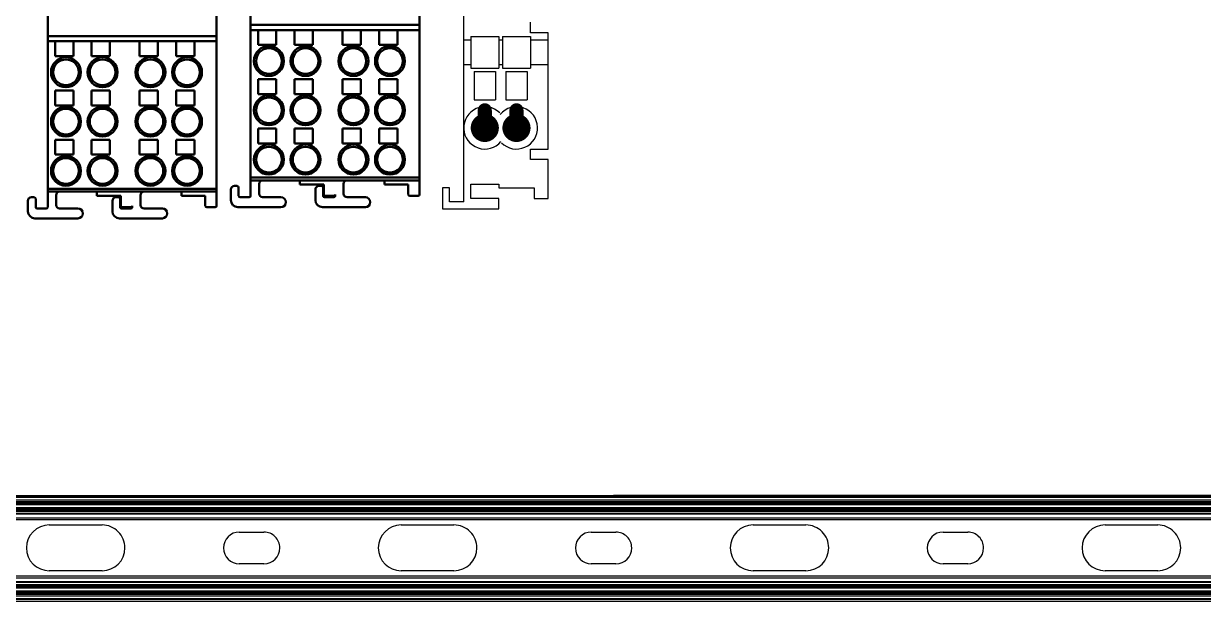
# Model space of a CAD drawing. Header units: inches. Extents: x 17 to 3130, y 15 to 659.
# Drawn here: x 1964.8 to 2132.5, y 126.6 to 208.6 of the extents above; entities that cross this region are included whole.
import ezdxf

# ---------------------------------------------------------------- set-up
doc = ezdxf.new("R2010")
doc.units = ezdxf.units.IN
doc.header["$MEASUREMENT"] = 0
doc.linetypes.add('EPLANLINE7', pattern=[0])
for name, color, linetype in [('MAIN-1', 7, 'Continuous'), ('MAIN-2', 7, 'Continuous'), ('ZUSATZTEXTE', 7, 'Continuous')]:
    doc.layers.add(name, color=color, linetype=linetype)
doc.layers.add('Sichtbar (ISO)', color=7, linetype='Continuous', lineweight=50)

msp = doc.modelspace()

# ---------------------------------------------------------------- linework, layer by layer
msp.add_line((1642.46998, 141.47272), (2272.46993, 141.73007))
at = {"layer": 'MAIN-1'}
for p, q in [((2272.47184, 140.25919), (1642.46998, 140.25919)), ((1968.50126, 137.40919), (1976.00126, 137.40919)), ((1995.50126, 136.40919), (1999.00126, 136.40919)), ((2018.50126, 137.40919), (2026.00126, 137.40919)), ((2045.50126, 136.40919), (2049.00126, 136.40919)), ((2068.50126, 137.40919), (2076.00126, 137.40919)), ((2095.50126, 136.40919), (2099.00126, 136.40919)), ((2118.50126, 137.40919), (2126.00126, 137.40919)), ((1976.00126, 130.90919), (1968.50126, 130.90919)), ((1999.00126, 131.90919), (1995.50126, 131.90919)), ((2026.00126, 130.90919), (2018.50126, 130.90919)), ((2049.00126, 131.90919), (2045.50126, 131.90919)), ((2076.00126, 130.90919), (2068.50126, 130.90919)), ((2099.00126, 131.90919), (2095.50126, 131.90919)), ((2126.00126, 130.90919), (2118.50126, 130.90919)), ((1642.46998, 128.05919), (2272.48765, 128.05919)), ((2272.4896, 126.55919), (1642.46998, 126.55919))]:
    msp.add_line(p, q, dxfattribs=at)
for centre, radius, start, end in [((1968.50126, 134.15919), 3.25, 90.0000198, 180.0000187), ((1976.00126, 134.15919), 3.25, 359.9999813, 90.0000198), ((1995.50126, 134.15919), 2.25, 90.0000198, 180.0000187), ((1999.00126, 134.15919), 2.25, 359.9999813, 90.0000198), ((2018.50126, 134.15919), 3.25, 90.0000198, 180.0000187), ((2026.00126, 134.15919), 3.25, 359.9999813, 90.0000198), ((2045.50126, 134.15919), 2.25, 90.0000198, 180.0000187), ((2049.00126, 134.15919), 2.25, 359.9999813, 90.0000198), ((2068.50126, 134.15919), 3.25, 90.0000198, 180.0000187), ((2076.00126, 134.15919), 3.25, 359.9999813, 90.0000198), ((2095.50126, 134.15919), 2.25, 90.0000198, 180.0000187), ((2099.00126, 134.15919), 2.25, 359.9999813, 90.0000198), ((2118.50126, 134.15919), 3.25, 90.0000198, 180.0000187), ((2126.00126, 134.15919), 3.25, 359.9999813, 90.0000198), ((1968.50126, 134.15919), 3.25, 180.0000187, 270), ((1976.00126, 134.15919), 3.25, 270, 359.9999813), ((1995.50126, 134.15919), 2.25, 180.0000187, 270), ((1999.00126, 134.15919), 2.25, 270, 359.9999813), ((2018.50126, 134.15919), 3.25, 180.0000187, 270), ((2026.00126, 134.15919), 3.25, 270, 359.9999813), ((2045.50126, 134.15919), 2.25, 180.0000187, 270), ((2049.00126, 134.15919), 2.25, 270, 359.9999813), ((2068.50126, 134.15919), 3.25, 180.0000187, 270), ((2076.00126, 134.15919), 3.25, 270, 359.9999813), ((2095.50126, 134.15919), 2.25, 180.0000187, 270), ((2099.00126, 134.15919), 2.25, 270, 359.9999813), ((2118.50126, 134.15919), 3.25, 180.0000187, 270), ((2126.00126, 134.15919), 3.25, 270, 359.9999813)]:
    msp.add_arc(centre, radius, start, end, dxfattribs=at)
at = {"layer": 'MAIN-2'}
for p, q in [((1642.46998, 141.50919), (2272.47022, 141.50919)), ((1642.46998, 141.47272), (2272.47027, 141.47272)), ((2272.47045, 141.33242), (1642.46998, 141.33242)), ((2272.47093, 140.95919), (1642.46998, 140.95919)), ((1642.46998, 140.75919), (2272.47119, 140.75919)), ((2272.4713, 140.67272), (1642.46998, 140.67272)), ((1642.46998, 140.53242), (2272.47148, 140.53242)), ((1642.46998, 140.44286), (2272.4716, 140.44286)), ((2272.47175, 140.32553), (1642.46998, 140.32553)), ((2272.47185, 140.25165), (1642.46998, 140.25165)), ((1642.46998, 139.8981), (2272.47231, 139.8981)), ((1642.46998, 139.68597), (2272.47258, 139.68597)), ((2272.47258, 139.68597), (1642.46998, 139.68597)), ((2272.47268, 139.61275), (1642.46998, 139.61275)), ((1642.46998, 139.45919), (2272.47288, 139.45919)), ((1642.46998, 139.39286), (2272.47296, 139.39286)), ((2272.47343, 139.03081), (1642.46998, 139.03081)), ((2272.4735, 138.97643), (1642.46998, 138.97643)), ((2272.47352, 138.95919), (1642.46998, 138.95919)), ((1642.46998, 138.44567), (2272.47419, 138.44567)), ((1642.46998, 138.17313), (2272.47454, 138.17313)), ((2272.48495, 130.14526), (1642.46998, 130.14526)), ((2272.4853, 129.87272), (1642.46998, 129.87272)), ((2272.48597, 129.35919), (1642.46998, 129.35919)), ((1642.46998, 129.34196), (2272.48599, 129.34196)), ((1642.46998, 129.28757), (2272.48606, 129.28757)), ((2272.48653, 128.92553), (1642.46998, 128.92553)), ((2272.48662, 128.85919), (1642.46998, 128.85919)), ((2272.48682, 128.70564), (1642.46998, 128.70564)), ((2272.48691, 128.63242), (1642.46998, 128.63242)), ((1642.46998, 128.63242), (2272.48691, 128.63242)), ((2272.48719, 128.42028), (1642.46998, 128.42028)), ((1642.46998, 128.06673), (2272.48764, 128.06673)), ((1642.46998, 127.99286), (2272.48774, 127.99286)), ((2272.48789, 127.87553), (1642.46998, 127.87553)), ((2272.48801, 127.78597), (1642.46998, 127.78597)), ((1642.46998, 127.64567), (2272.48819, 127.64567)), ((2272.4883, 127.55919), (1642.46998, 127.55919)), ((1642.46998, 127.35919), (2272.48856, 127.35919)), ((1642.46998, 126.98597), (2272.48905, 126.98597)), ((2272.48923, 126.84567), (1642.46998, 126.84567)), ((2272.48927, 126.80919), (1642.46998, 126.80919))]:
    msp.add_line(p, q, dxfattribs=at)
at = {"layer": 'Sichtbar (ISO)'}
for p, q in [((1997.1066, 225.2047), (1997.1066, 208.43264)), ((1968.26959, 223.6047), (1968.26959, 206.83264)), ((2021.1066, 208.43264), (2021.1066, 216.8047)), ((1992.26959, 206.83264), (1992.26959, 215.2047)), ((1997.1066, 208.43264), (1997.1066, 207.7047)), ((1997.1066, 208.43264), (2021.1066, 208.43264)), ((2021.1066, 207.7047), (2021.1066, 208.43264)), ((1968.26959, 206.83264), (1968.26959, 206.1047)), ((1968.26959, 206.83264), (1992.26959, 206.83264)), ((1992.26959, 206.1047), (1992.26959, 206.83264)), ((1997.1066, 207.7047), (1997.1066, 186.7547)), ((1997.1066, 207.7047), (1998.1566, 207.7047)), ((1998.1566, 207.7047), (2000.7566, 207.7047)), ((1998.1566, 205.6047), (1998.1566, 207.7047)), ((2000.7566, 207.7047), (2000.7566, 205.6047)), ((2000.7566, 207.7047), (2003.3566, 207.7047)), ((2003.3566, 207.7047), (2005.9566, 207.7047)), ((2003.3566, 205.6047), (2003.3566, 207.7047)), ((2005.9566, 207.7047), (2005.9566, 205.6047)), ((2005.9566, 207.7047), (2010.1566, 207.7047)), ((2010.1566, 207.7047), (2012.7566, 207.7047)), ((2010.1566, 205.6047), (2010.1566, 207.7047)), ((2012.7566, 207.7047), (2012.7566, 205.6047)), ((2012.7566, 207.7047), (2015.3566, 207.7047)), ((2015.3566, 207.7047), (2017.9566, 207.7047)), ((2015.3566, 205.6047), (2015.3566, 207.7047)), ((2017.9566, 207.7047), (2017.9566, 205.6047)), ((2017.9566, 207.7047), (2021.1066, 207.7047)), ((2021.1066, 186.7547), (2021.1066, 207.7047)), ((1968.26959, 206.1047), (1968.26959, 185.1547)), ((1968.26959, 206.1047), (1969.31959, 206.1047)), ((1969.31959, 206.1047), (1971.91959, 206.1047)), ((1969.31959, 204.0047), (1969.31959, 206.1047)), ((1971.91959, 206.1047), (1971.91959, 204.0047)), ((1971.91959, 206.1047), (1974.51959, 206.1047)), ((1974.51959, 206.1047), (1977.11959, 206.1047)), ((1974.51959, 204.0047), (1974.51959, 206.1047)), ((1977.11959, 206.1047), (1977.11959, 204.0047)), ((1977.11959, 206.1047), (1981.31959, 206.1047)), ((1981.31959, 206.1047), (1983.91959, 206.1047)), ((1981.31959, 204.0047), (1981.31959, 206.1047)), ((1983.91959, 206.1047), (1983.91959, 204.0047)), ((1983.91959, 206.1047), (1986.51959, 206.1047)), ((1986.51959, 206.1047), (1989.11959, 206.1047)), ((1986.51959, 204.0047), (1986.51959, 206.1047)), ((1989.11959, 206.1047), (1989.11959, 204.0047)), ((1989.11959, 206.1047), (1992.26959, 206.1047)), ((1992.26959, 185.1547), (1992.26959, 206.1047)), ((2000.7566, 205.6047), (1998.1566, 205.6047)), ((2005.9566, 205.6047), (2003.3566, 205.6047)), ((2012.7566, 205.6047), (2010.1566, 205.6047)), ((2017.9566, 205.6047), (2015.3566, 205.6047)), ((1971.91959, 204.0047), (1969.31959, 204.0047)), ((1977.11959, 204.0047), (1974.51959, 204.0047)), ((1983.91959, 204.0047), (1981.31959, 204.0047)), ((1989.11959, 204.0047), (1986.51959, 204.0047)), ((1998.1566, 200.7047), (2000.7566, 200.7047)), ((1998.1566, 198.6047), (1998.1566, 200.7047)), ((2000.7566, 200.7047), (2000.7566, 198.6047)), ((2003.3566, 200.7047), (2005.9566, 200.7047)), ((2003.3566, 198.6047), (2003.3566, 200.7047)), ((2005.9566, 200.7047), (2005.9566, 198.6047)), ((2010.1566, 200.7047), (2012.7566, 200.7047)), ((2010.1566, 198.6047), (2010.1566, 200.7047)), ((2012.7566, 200.7047), (2012.7566, 198.6047)), ((2015.3566, 200.7047), (2017.9566, 200.7047)), ((2015.3566, 198.6047), (2015.3566, 200.7047)), ((2017.9566, 200.7047), (2017.9566, 198.6047)), ((1969.31959, 199.1047), (1971.91959, 199.1047)), ((1969.31959, 197.0047), (1969.31959, 199.1047)), ((1971.91959, 199.1047), (1971.91959, 197.0047)), ((1974.51959, 199.1047), (1977.11959, 199.1047)), ((1974.51959, 197.0047), (1974.51959, 199.1047)), ((1977.11959, 199.1047), (1977.11959, 197.0047)), ((1981.31959, 199.1047), (1983.91959, 199.1047)), ((1981.31959, 197.0047), (1981.31959, 199.1047)), ((1983.91959, 199.1047), (1983.91959, 197.0047)), ((1986.51959, 199.1047), (1989.11959, 199.1047)), ((1986.51959, 197.0047), (1986.51959, 199.1047)), ((1989.11959, 199.1047), (1989.11959, 197.0047)), ((2000.7566, 198.6047), (1998.1566, 198.6047)), ((2005.9566, 198.6047), (2003.3566, 198.6047)), ((2012.7566, 198.6047), (2010.1566, 198.6047)), ((2017.9566, 198.6047), (2015.3566, 198.6047)), ((1971.91959, 197.0047), (1969.31959, 197.0047)), ((1977.11959, 197.0047), (1974.51959, 197.0047)), ((1983.91959, 197.0047), (1981.31959, 197.0047)), ((1989.11959, 197.0047), (1986.51959, 197.0047)), ((1998.1566, 193.7047), (2000.7566, 193.7047)), ((1998.1566, 191.6047), (1998.1566, 193.7047)), ((2000.7566, 193.7047), (2000.7566, 191.6047)), ((2003.3566, 193.7047), (2005.9566, 193.7047)), ((2003.3566, 191.6047), (2003.3566, 193.7047)), ((2005.9566, 193.7047), (2005.9566, 191.6047)), ((2010.1566, 193.7047), (2012.7566, 193.7047)), ((2010.1566, 191.6047), (2010.1566, 193.7047)), ((2012.7566, 193.7047), (2012.7566, 191.6047)), ((2015.3566, 193.7047), (2017.9566, 193.7047)), ((2015.3566, 191.6047), (2015.3566, 193.7047)), ((2017.9566, 193.7047), (2017.9566, 191.6047)), ((1969.31959, 192.1047), (1971.91959, 192.1047)), ((1969.31959, 190.0047), (1969.31959, 192.1047)), ((1971.91959, 192.1047), (1971.91959, 190.0047)), ((1974.51959, 192.1047), (1977.11959, 192.1047)), ((1974.51959, 190.0047), (1974.51959, 192.1047)), ((1977.11959, 192.1047), (1977.11959, 190.0047)), ((1981.31959, 192.1047), (1983.91959, 192.1047)), ((1981.31959, 190.0047), (1981.31959, 192.1047)), ((1983.91959, 192.1047), (1983.91959, 190.0047)), ((1986.51959, 192.1047), (1989.11959, 192.1047)), ((1986.51959, 190.0047), (1986.51959, 192.1047)), ((1989.11959, 192.1047), (1989.11959, 190.0047)), ((2000.7566, 191.6047), (1998.1566, 191.6047)), ((2005.9566, 191.6047), (2003.3566, 191.6047)), ((2012.7566, 191.6047), (2010.1566, 191.6047)), ((2017.9566, 191.6047), (2015.3566, 191.6047)), ((1971.91959, 190.0047), (1969.31959, 190.0047)), ((1977.11959, 190.0047), (1974.51959, 190.0047)), ((1983.91959, 190.0047), (1981.31959, 190.0047)), ((1989.11959, 190.0047), (1986.51959, 190.0047)), ((1997.1066, 186.7547), (1997.1066, 186.3547)), ((1997.1066, 186.7547), (2021.1066, 186.7547)), ((1997.1066, 184.1547), (1997.1066, 186.3547)), ((1997.1066, 186.3547), (2021.1066, 186.3547)), ((2004.1066, 185.7547), (2004.1066, 186.3547)), ((2016.1066, 185.7547), (2016.1066, 186.3547)), ((2021.1066, 186.3547), (2021.1066, 186.7547)), ((2021.1066, 186.3547), (2021.1066, 184.3547)), ((1968.26959, 185.1547), (1968.26959, 184.7547)), ((1968.26959, 185.1547), (1992.26959, 185.1547)), ((1968.26959, 182.5547), (1968.26959, 184.7547)), ((1968.26959, 184.7547), (1992.26959, 184.7547)), ((1975.26959, 184.1547), (1975.26959, 184.7547)), ((1987.26959, 184.1547), (1987.26959, 184.7547)), ((1992.26959, 184.7547), (1992.26959, 185.1547)), ((1992.26959, 184.7547), (1992.26959, 182.7547)), ((1994.3066, 183.5547), (1994.3066, 185.0547)), ((1994.8066, 185.5547), (1995.2066, 185.5547)), ((1995.4066, 185.3547), (1995.4066, 184.1547)), ((1998.3066, 185.8547), (1998.3066, 184.4547)), ((2007.5066, 185.7547), (2004.1066, 185.7547)), ((2006.3066, 183.5547), (2006.3066, 185.0547)), ((2006.8066, 185.5547), (2007.2066, 185.5547)), ((2007.4066, 185.3547), (2007.4066, 184.1547)), ((2007.5066, 184.3547), (2007.5066, 185.7547)), ((2010.3066, 185.8547), (2010.3066, 184.4547)), ((2019.5066, 185.7547), (2016.1066, 185.7547)), ((2019.5066, 184.3547), (2019.5066, 185.7547)), ((1965.46959, 181.9547), (1965.46959, 183.4547)), ((1965.96959, 183.9547), (1966.36959, 183.9547)), ((1966.56959, 183.7547), (1966.56959, 182.5547)), ((1969.46959, 184.2547), (1969.46959, 182.8547)), ((1978.66959, 184.1547), (1975.26959, 184.1547)), ((1977.46959, 181.9547), (1977.46959, 183.4547)), ((1977.96959, 183.9547), (1978.36959, 183.9547)), ((1978.56959, 183.7547), (1978.56959, 182.5547)), ((1978.66959, 182.7547), (1978.66959, 184.1547)), ((1980.26959, 182.5547), (1980.26959, 182.7547)), ((1981.46959, 184.2547), (1981.46959, 182.8547)), ((1990.66959, 184.1547), (1987.26959, 184.1547)), ((1990.66959, 182.7547), (1990.66959, 184.1547)), ((1995.6066, 183.9547), (1996.9066, 183.9547)), ((1998.8066, 183.9547), (2001.4066, 183.9547)), ((2007.6066, 183.9547), (2008.9066, 183.9547)), ((2008.9066, 184.1547), (2007.7066, 184.1547)), ((2009.1066, 184.1547), (2009.1066, 184.3547)), ((2010.8066, 183.9547), (2013.4066, 183.9547)), ((2020.9066, 184.1547), (2019.7066, 184.1547)), ((1966.76959, 182.3547), (1968.06959, 182.3547)), ((1969.96959, 182.3547), (1972.56959, 182.3547)), ((1978.76959, 182.3547), (1980.06959, 182.3547)), ((1980.06959, 182.5547), (1978.86959, 182.5547)), ((1981.96959, 182.3547), (1984.56959, 182.3547)), ((1992.06959, 182.5547), (1990.86959, 182.5547)), ((2001.4066, 182.5547), (1995.3066, 182.5547)), ((2013.4066, 182.5547), (2007.3066, 182.5547)), ((1972.56959, 180.9547), (1966.46959, 180.9547)), ((1984.56959, 180.9547), (1978.46959, 180.9547))]:
    msp.add_line(p, q, dxfattribs=at)
for centre, radius in [((1999.7066, 203.3047), 2.125), ((1999.7066, 203.3047), 1.825), ((2004.9066, 203.3047), 2.125), ((2004.9066, 203.3047), 1.825), ((2011.7066, 203.3047), 2.125), ((2011.7066, 203.3047), 1.825), ((2016.9066, 203.3047), 2.125), ((2016.9066, 203.3047), 1.825), ((1970.86959, 201.7047), 2.125), ((1970.86959, 201.7047), 1.825), ((1976.06959, 201.7047), 2.125), ((1976.06959, 201.7047), 1.825), ((1982.86959, 201.7047), 2.125), ((1982.86959, 201.7047), 1.825), ((1988.06959, 201.7047), 2.125), ((1988.06959, 201.7047), 1.825), ((1999.7066, 196.3047), 2.125), ((1999.7066, 196.3047), 1.825), ((2004.9066, 196.3047), 2.125), ((2004.9066, 196.3047), 1.825), ((2011.7066, 196.3047), 2.125), ((2011.7066, 196.3047), 1.825), ((2016.9066, 196.3047), 2.125), ((2016.9066, 196.3047), 1.825), ((1970.86959, 194.7047), 2.125), ((1970.86959, 194.7047), 1.825), ((1976.06959, 194.7047), 2.125), ((1976.06959, 194.7047), 1.825), ((1982.86959, 194.7047), 2.125), ((1982.86959, 194.7047), 1.825), ((1988.06959, 194.7047), 2.125), ((1988.06959, 194.7047), 1.825), ((1999.7066, 189.3047), 2.125), ((1999.7066, 189.3047), 1.825), ((2004.9066, 189.3047), 2.125), ((2004.9066, 189.3047), 1.825), ((2011.7066, 189.3047), 2.125), ((2011.7066, 189.3047), 1.825), ((2016.9066, 189.3047), 2.125), ((2016.9066, 189.3047), 1.825), ((1970.86959, 187.7047), 2.125), ((1970.86959, 187.7047), 1.825), ((1976.06959, 187.7047), 2.125), ((1976.06959, 187.7047), 1.825), ((1982.86959, 187.7047), 2.125), ((1982.86959, 187.7047), 1.825), ((1988.06959, 187.7047), 2.125), ((1988.06959, 187.7047), 1.825)]:
    msp.add_circle(centre, radius, dxfattribs=at)
for centre, radius, start, end in [((1998.8066, 185.8547), 0.5, 90, 180), ((2010.8066, 185.8547), 0.5, 90, 180), ((1969.96959, 184.2547), 0.5, 90, 180), ((1981.96959, 184.2547), 0.5, 90, 180), ((1994.8066, 185.0547), 0.5, 90, 180), ((1995.2066, 185.3547), 0.2, 0, 90), ((1998.8066, 184.4547), 0.5, 180, 270), ((2006.8066, 185.0547), 0.5, 90, 180), ((2007.2066, 185.3547), 0.2, 0, 90), ((2010.8066, 184.4547), 0.5, 180, 270), ((1965.96959, 183.4547), 0.5, 90, 180), ((1966.36959, 183.7547), 0.2, 0, 90), ((1969.96959, 182.8547), 0.5, 180, 270), ((1977.96959, 183.4547), 0.5, 90, 180), ((1978.36959, 183.7547), 0.2, 0, 90), ((1978.86959, 182.7547), 0.2, 180, 270), ((1980.06959, 182.7547), 0.2, 270, 0), ((1981.96959, 182.8547), 0.5, 180, 270), ((1990.86959, 182.7547), 0.2, 180, 270), ((1992.06959, 182.7547), 0.2, 270, 0), ((1995.3066, 183.5547), 1, 180, 270), ((1995.6066, 184.1547), 0.2, 180, 270), ((1996.9066, 184.1547), 0.2, 270, 0), ((2001.4066, 183.2547), 0.7, 270, 90), ((2007.3066, 183.5547), 1, 180, 270), ((2007.6066, 184.1547), 0.2, 180, 270), ((2007.7066, 184.3547), 0.2, 180, 270), ((2008.9066, 184.3547), 0.2, 270, 0), ((2008.9066, 184.1547), 0.2, 270, 0), ((2013.4066, 183.2547), 0.7, 270, 90), ((2019.7066, 184.3547), 0.2, 180, 270), ((2020.9066, 184.3547), 0.2, 270, 0), ((1966.46959, 181.9547), 1, 180, 270), ((1966.76959, 182.5547), 0.2, 180, 270), ((1968.06959, 182.5547), 0.2, 270, 0), ((1972.56959, 181.6547), 0.7, 270, 90), ((1978.46959, 181.9547), 1, 180, 270), ((1978.76959, 182.5547), 0.2, 180, 270), ((1980.06959, 182.5547), 0.2, 270, 0), ((1984.56959, 181.6547), 0.7, 270, 90)]:
    msp.add_arc(centre, radius, start, end, dxfattribs=at)
at = {"layer": 'ZUSATZTEXTE', "color": 1, "linetype": 'EPLANLINE7'}
for p, q in [((2027.3786, 183.30253), (2027.3786, 281.30253)), ((2036.8786, 207.30253), (2036.8786, 208.80253)), ((2027.3786, 206.30253), (2028.3786, 206.30253)), ((2028.3786, 206.80253), (2028.3786, 202.30253)), ((2028.3786, 206.80253), (2032.3786, 206.80253)), ((2032.3786, 206.80253), (2032.3786, 202.30253)), ((2032.3786, 206.30253), (2032.8786, 206.30253)), ((2032.8786, 206.80253), (2032.8786, 202.30253)), ((2032.8786, 206.80253), (2036.8786, 206.80253)), ((2039.3786, 207.30253), (2036.8786, 207.30253)), ((2036.8786, 206.80253), (2036.8786, 202.30253)), ((2036.8786, 206.30253), (2039.3786, 206.30253)), ((2039.3786, 190.80253), (2039.3786, 207.30253)), ((2027.3786, 202.80253), (2028.3786, 202.80253)), ((2028.3786, 202.30253), (2032.3786, 202.30253)), ((2028.8786, 201.80253), (2031.8786, 201.80253)), ((2028.8786, 201.80253), (2028.8786, 197.80253)), ((2031.8786, 201.80253), (2031.8786, 197.80253)), ((2032.3786, 202.80253), (2032.8786, 202.80253)), ((2032.8786, 202.30253), (2036.8786, 202.30253)), ((2033.3786, 201.80253), (2033.3786, 197.80253)), ((2033.3786, 201.80253), (2036.3786, 201.80253)), ((2036.3786, 201.80253), (2036.3786, 197.80253)), ((2036.8786, 202.80253), (2039.3786, 202.80253)), ((2028.8786, 197.80253), (2031.8786, 197.80253)), ((2033.3786, 197.80253), (2036.3786, 197.80253)), ((2036.8786, 190.80253), (2039.3786, 190.80253)), ((2036.8786, 189.30253), (2036.8786, 190.80253)), ((2039.3786, 189.30253), (2036.8786, 189.30253)), ((2039.3786, 183.80253), (2039.3786, 189.30253)), ((2024.3786, 185.30253), (2024.3786, 182.30253)), ((2025.3786, 185.30253), (2024.3786, 185.30253)), ((2025.3786, 183.30253), (2025.3786, 185.30253)), ((2028.3786, 185.80253), (2032.3786, 185.80253)), ((2028.3786, 183.80253), (2028.3786, 185.80253)), ((2032.3786, 185.80253), (2032.3786, 185.30253)), ((2032.3786, 185.30253), (2037.3786, 185.30253)), ((2037.3786, 185.30253), (2037.3786, 183.80253)), ((2027.3786, 183.30253), (2025.3786, 183.30253)), ((2032.3786, 183.80253), (2028.3786, 183.80253)), ((2032.3786, 182.30253), (2032.3786, 183.80253)), ((2037.3786, 183.80253), (2039.3786, 183.80253)), ((2024.3786, 182.30253), (2032.3786, 182.30253))]:
    msp.add_line(p, q, dxfattribs=at)
at = {"layer": 'ZUSATZTEXTE'}
for points, const_width in [([(2029.8786, 196.30253, 1), (2030.8786, 196.30253, 1)], 1), ([(2034.3786, 196.30253, 1), (2035.3786, 196.30253, 1)], 1), ([(2029.3786, 193.80253, 1), (2031.3786, 193.80253, 1)], 2), ([(2033.8786, 193.80253, 1), (2035.8786, 193.80253, 1)], 2)]:
    msp.add_lwpolyline(points, format="xyb", close=True, dxfattribs=dict(at, const_width=const_width))
at = {"layer": 'ZUSATZTEXTE', "color": 1, "linetype": 'EPLANLINE7'}
for centre, start, end in [((2030.3786, 193.80253), 45, 320), ((2034.8786, 193.80253), 225, 140)]:
    msp.add_arc(centre, 3, start, end, dxfattribs=at)
for points in [[(2029.3786, 196.30253), (2031.3786, 196.30253), (2029.3786, 195.30253), (2031.3786, 195.30253)], [(2033.8786, 196.30253), (2035.8786, 196.30253), (2033.8786, 195.30253), (2035.8786, 195.30253)]]:
    msp.add_solid(points, dxfattribs=at)

doc.saveas('drawing.dxf')
